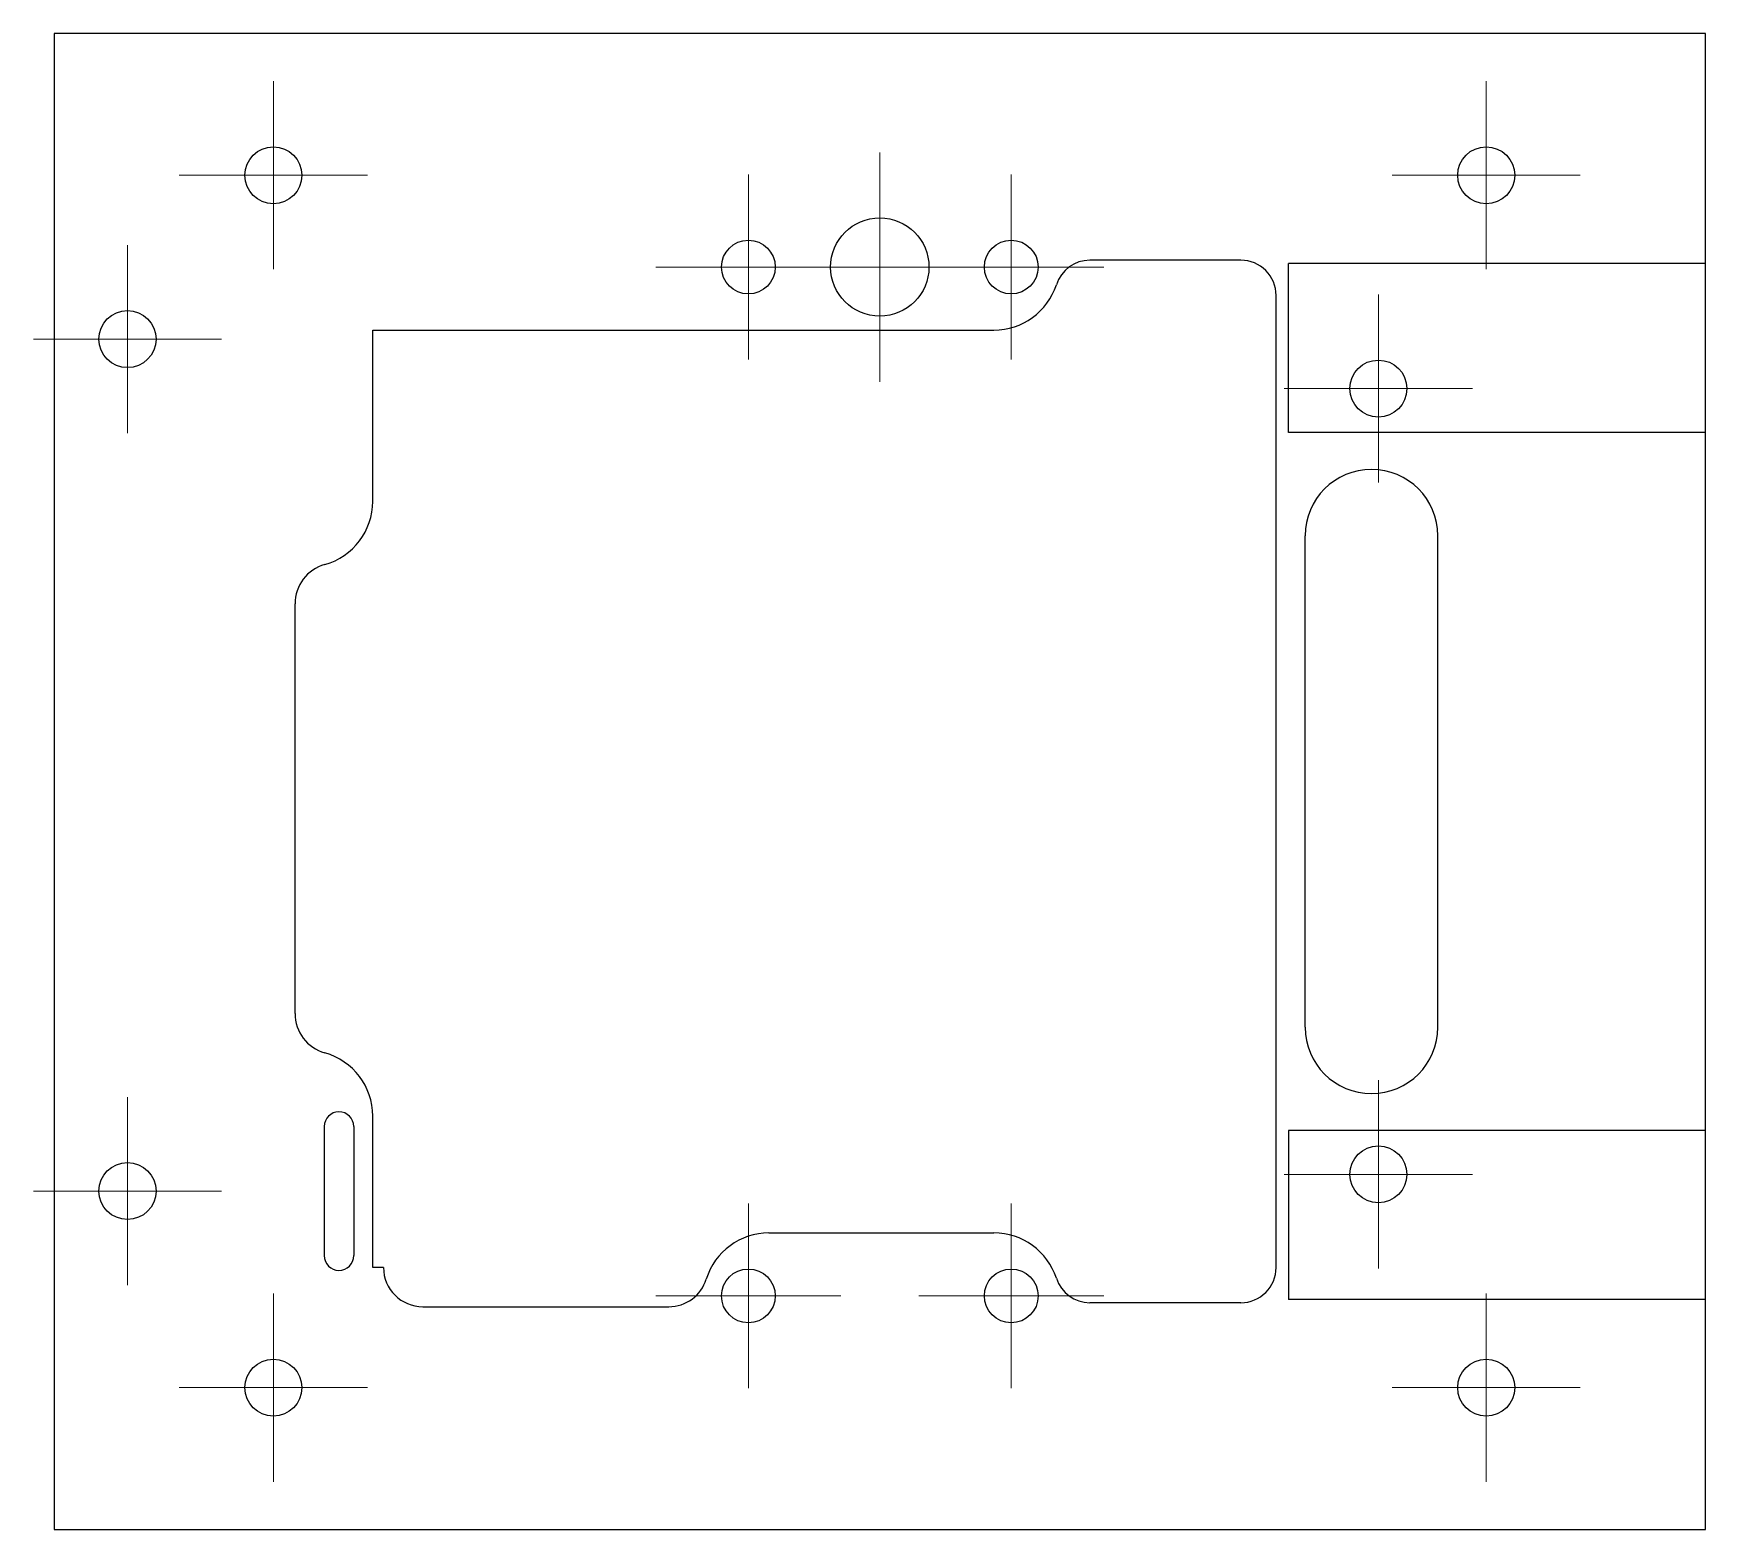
# Model space of a CAD drawing. Header units: inches. Extents: x 0.01 to 7.88, y 0 to 7.1.
# Drawn here: x 5.325 to 7.876, y 4.819 to 7.102 of the extents above; entities outside this region: 2.
import ezdxf

# ---------------------------------------------------------------- set-up
doc = ezdxf.new("R2010")
doc.units = ezdxf.units.IN
doc.header["$MEASUREMENT"] = 0
doc.styles.add('SLDTEXTSTYLE0', font='TXT', dxfattribs={"width": 0.7})

# ---------------------------------------------------------------- blocks, each defined once
blk = doc.blocks.new('SW_CENTERMARKSYMBOL_0')
at = {"color": 0, "linetype": 'Continuous', "lineweight": 18}
for p, q in [((0, 0.1), (0, 0.1435)), ((0, 0), (0, 0.1)), ((-0.1, 0), (-0.1435, 0)), ((0, 0), (-0.1, 0)), ((0, 0), (0, -0.1)), ((0, 0), (0.1, 0)), ((0.1, 0), (0.1435, 0)), ((0, -0.1), (0, -0.1435))]:
    blk.add_line(p, q, dxfattribs=at)
blk = doc.blocks.new('SW_CENTERMARKSYMBOL_1')
at = {"color": 0, "linetype": 'Continuous', "lineweight": 18}
for p, q in [((0, 0.1), (0, 0.141)), ((0, 0), (0, 0.1)), ((-0.1, 0), (-0.141, 0)), ((0, 0), (-0.1, 0)), ((0, 0), (0, -0.1)), ((0, 0), (0.1, 0)), ((0.1, 0), (0.141, 0)), ((0, -0.1), (0, -0.141))]:
    blk.add_line(p, q, dxfattribs=at)
blk = doc.blocks.new('SW_CENTERMARKSYMBOL_2')
at = {"color": 0, "linetype": 'Continuous', "lineweight": 18}
for p, q in [((0, 0.1), (0, 0.141)), ((0, 0), (0, 0.1)), ((-0.1, 0), (-0.141, 0)), ((0, 0), (-0.1, 0)), ((0, 0), (0, -0.1)), ((0, 0), (0.1, 0)), ((0.1, 0), (0.141, 0)), ((0, -0.1), (0, -0.141))]:
    blk.add_line(p, q, dxfattribs=at)
blk = doc.blocks.new('SW_CENTERMARKSYMBOL_3')
at = {"color": 0, "linetype": 'Continuous', "lineweight": 18}
for p, q in [((0, 0.1), (0, 0.141)), ((0, 0), (0, 0.1)), ((-0.1, 0), (-0.141, 0)), ((0, 0), (-0.1, 0)), ((0, 0), (0, -0.1)), ((0, 0), (0.1, 0)), ((0.1, 0), (0.141, 0)), ((0, -0.1), (0, -0.141))]:
    blk.add_line(p, q, dxfattribs=at)
blk = doc.blocks.new('SW_CENTERMARKSYMBOL_4')
at = {"color": 0, "linetype": 'Continuous', "lineweight": 18}
for p, q in [((0, 0.1), (0, 0.141)), ((0, 0), (0, 0.1)), ((-0.1, 0), (-0.141, 0)), ((0, 0), (-0.1, 0)), ((0, 0), (0, -0.1)), ((0, 0), (0.1, 0)), ((0.1, 0), (0.141, 0)), ((0, -0.1), (0, -0.141))]:
    blk.add_line(p, q, dxfattribs=at)
blk = doc.blocks.new('SW_CENTERMARKSYMBOL_5')
at = {"color": 0, "linetype": 'Continuous', "lineweight": 18}
for p, q in [((0, 0.1), (0, 0.1435)), ((0, 0), (0, 0.1)), ((-0.1, 0), (-0.1435, 0)), ((0, 0), (-0.1, 0)), ((0, 0), (0, -0.1)), ((0, 0), (0.1, 0)), ((0.1, 0), (0.1435, 0)), ((0, -0.1), (0, -0.1435))]:
    blk.add_line(p, q, dxfattribs=at)
blk = doc.blocks.new('SW_CENTERMARKSYMBOL_6')
at = {"color": 0, "linetype": 'Continuous', "lineweight": 18}
for p, q in [((0, 0.1), (0, 0.1435)), ((0, 0), (0, 0.1)), ((-0.1, 0), (-0.1435, 0)), ((0, 0), (-0.1, 0)), ((0, 0), (0, -0.1)), ((0, 0), (0.1, 0)), ((0.1, 0), (0.1435, 0)), ((0, -0.1), (0, -0.1435))]:
    blk.add_line(p, q, dxfattribs=at)
blk = doc.blocks.new('SW_CENTERMARKSYMBOL_7')
at = {"color": 0, "linetype": 'Continuous', "lineweight": 18}
for p, q in [((0, 0.1), (0, 0.1435)), ((0, 0), (0, 0.1)), ((-0.1, 0), (-0.1435, 0)), ((0, 0), (-0.1, 0)), ((0, 0), (0, -0.1)), ((0, 0), (0.1, 0)), ((0.1, 0), (0.1435, 0)), ((0, -0.1), (0, -0.1435))]:
    blk.add_line(p, q, dxfattribs=at)
blk = doc.blocks.new('SW_CENTERMARKSYMBOL_8')
at = {"color": 0, "linetype": 'Continuous', "lineweight": 18}
for p, q in [((0, 0.1), (0, 0.175)), ((0, 0), (0, 0.1)), ((-0.1, 0), (-0.175, 0)), ((0, 0), (-0.1, 0)), ((0, 0), (0, -0.1)), ((0, 0), (0.1, 0)), ((0.1, 0), (0.175, 0)), ((0, -0.1), (0, -0.175))]:
    blk.add_line(p, q, dxfattribs=at)
blk = doc.blocks.new('SW_CENTERMARKSYMBOL_9')
at = {"color": 0, "linetype": 'Continuous', "lineweight": 18}
for p, q in [((0, 0.1), (0, 0.1435)), ((0, 0), (0, 0.1)), ((-0.1, 0), (-0.1435, 0)), ((0, 0), (-0.1, 0)), ((0, 0), (0, -0.1)), ((0, 0), (0.1, 0)), ((0.1, 0), (0.1435, 0)), ((0, -0.1), (0, -0.1435))]:
    blk.add_line(p, q, dxfattribs=at)
blk = doc.blocks.new('SW_CENTERMARKSYMBOL_10')
at = {"color": 0, "linetype": 'Continuous', "lineweight": 18}
for p, q in [((0, 0.1), (0, 0.1435)), ((0, 0), (0, 0.1)), ((-0.1, 0), (-0.1435, 0)), ((0, 0), (-0.1, 0)), ((0, 0), (0, -0.1)), ((0, 0), (0.1, 0)), ((0.1, 0), (0.1435, 0)), ((0, -0.1), (0, -0.1435))]:
    blk.add_line(p, q, dxfattribs=at)
blk = doc.blocks.new('SW_CENTERMARKSYMBOL_11')
at = {"color": 0, "linetype": 'Continuous', "lineweight": 18}
for p, q in [((0, 0.1), (0, 0.1435)), ((0, 0), (0, 0.1)), ((-0.1, 0), (-0.1435, 0)), ((0, 0), (-0.1, 0)), ((0, 0), (0, -0.1)), ((0, 0), (0.1, 0)), ((0.1, 0), (0.1435, 0)), ((0, -0.1), (0, -0.1435))]:
    blk.add_line(p, q, dxfattribs=at)
blk = doc.blocks.new('SW_CENTERMARKSYMBOL_12')
at = {"color": 0, "linetype": 'Continuous', "lineweight": 18}
for p, q in [((0, 0.1), (0, 0.1435)), ((0, 0), (0, 0.1)), ((-0.1, 0), (-0.1435, 0)), ((0, 0), (-0.1, 0)), ((0, 0), (0, -0.1)), ((0, 0), (0.1, 0)), ((0.1, 0), (0.1435, 0)), ((0, -0.1), (0, -0.1435))]:
    blk.add_line(p, q, dxfattribs=at)

msp = doc.modelspace()

# ---------------------------------------------------------------- linework, layer by layer
at = {"color": 7, "linetype": 'Continuous', "lineweight": 25}
for p, q in [((5.3567, 7.1018), (5.3567, 4.8188)), ((7.8757, 7.1018), (5.3567, 7.1018)), ((7.8757, 6.7508), (7.8757, 7.1018)), ((7.1668, 6.7557), (6.9368, 6.7557)), ((7.8757, 6.7508), (7.2397, 6.7508)), ((7.2397, 6.4928), (7.2397, 6.7508)), ((7.8757, 6.4928), (7.8757, 6.7508)), ((7.2207, 5.2188), (7.2207, 6.7018)), ((5.8427, 6.3877), (5.8427, 6.649)), ((5.8427, 6.649), (6.7903, 6.649)), ((7.8757, 6.4928), (7.2397, 6.4928)), ((7.8757, 5.4278), (7.8757, 6.4928)), ((7.2651, 5.5853), (7.2651, 6.3353)), ((7.4674, 5.5853), (7.4674, 6.3353)), ((5.7242, 5.6063), (5.7242, 6.2313)), ((5.7687, 5.4337), (5.7687, 5.2368)), ((5.8137, 5.4337), (5.8137, 5.2368)), ((5.8427, 5.2188), (5.8427, 5.4498)), ((7.2397, 5.4278), (7.2397, 5.1698)), ((7.8757, 5.4278), (7.2397, 5.4278)), ((7.8757, 5.1698), (7.8757, 5.4278)), ((6.4471, 5.2715), (6.7903, 5.2715)), ((5.8592, 5.2188), (5.8427, 5.2188)), ((5.9192, 5.1588), (6.2942, 5.1588)), ((7.1668, 5.1648), (6.9368, 5.1648)), ((7.8757, 5.1698), (7.2397, 5.1698)), ((7.8757, 4.8188), (7.8757, 5.1698)), ((5.3567, 4.8188), (7.8757, 4.8188))]:
    msp.add_line(p, q, dxfattribs=at)
for centre, radius in [((5.6912, 6.8853), 0.0435), ((7.5412, 6.8853), 0.0435), ((6.6162, 6.7453), 0.075), ((6.4157, 6.7453), 0.041), ((6.8167, 6.7453), 0.041), ((5.4687, 6.6353), 0.0435), ((7.3767, 6.5598), 0.0435), ((7.3767, 5.3608), 0.0435), ((5.4687, 5.3353), 0.0435), ((6.4157, 5.1753), 0.041), ((6.8167, 5.1753), 0.041), ((5.6912, 5.0353), 0.0435), ((7.5412, 5.0353), 0.0435)]:
    msp.add_circle(centre, radius, dxfattribs=at)
for centre, radius, start, end in [((6.9368, 6.7018), 0.0539, 90, 162.1246), ((7.1668, 6.7018), 0.0539, 0, 90), ((6.7903, 6.749), 0.1, 270, 342.1246), ((7.3662, 6.3353), 0.1012, 0, 180), ((5.7427, 6.3877), 0.1, 285.71, 0), ((5.7867, 6.2313), 0.0625, 105.71, 180), ((5.7867, 5.6063), 0.0625, 180, 254.29), ((7.3662, 5.5853), 0.1012, 180, 0), ((5.7427, 5.4498), 0.1, 0, 74.29), ((5.7912, 5.4337), 0.0225, 0, 180), ((6.4471, 5.1715), 0.1, 90, 162.8237), ((6.7903, 5.1715), 0.1, 17.8754, 90), ((5.7912, 5.2368), 0.0225, 180, 0), ((5.9192, 5.2188), 0.06, 180, 270), ((7.1668, 5.2188), 0.0539, 270, 0), ((6.2942, 5.2188), 0.06, 270, 342.8237), ((6.9368, 5.2188), 0.0539, 197.8754, 270)]:
    msp.add_arc(centre, radius, start, end, dxfattribs=at)

# ---------------------------------------------------------------- block references
at = {"color": 7, "linetype": 'Continuous', "lineweight": 18}
for name, p in [('SW_CENTERMARKSYMBOL_5', (5.6912, 6.8853)), ('SW_CENTERMARKSYMBOL_6', (7.5412, 6.8853)), ('SW_CENTERMARKSYMBOL_8', (6.6162, 6.7453)), ('SW_CENTERMARKSYMBOL_2', (6.4157, 6.7453)), ('SW_CENTERMARKSYMBOL_1', (6.8167, 6.7453)), ('SW_CENTERMARKSYMBOL_9', (5.4687, 6.6353)), ('SW_CENTERMARKSYMBOL_12', (7.3767, 6.5598)), ('SW_CENTERMARKSYMBOL_11', (7.3767, 5.3608)), ('SW_CENTERMARKSYMBOL_10', (5.4687, 5.3353)), ('SW_CENTERMARKSYMBOL_4', (6.4157, 5.1753)), ('SW_CENTERMARKSYMBOL_3', (6.8167, 5.1753)), ('SW_CENTERMARKSYMBOL_0', (5.6912, 5.0353)), ('SW_CENTERMARKSYMBOL_7', (7.5412, 5.0353))]:
    msp.add_blockref(name, p, dxfattribs=at)

# ---------------------------------------------------------------- texts
at = {"color": 7, "linetype": 'Continuous', "char_height": 0.1903, "attachment_point": 1, "style": 'SLDTEXTSTYLE0'}
for s, insert in [('SOLIDWORKS Educational Product.', (0, 0.5308)), ('For Instructional Use Only.', (0, 0.2453))]:
    msp.add_mtext(s, dxfattribs=dict(at, insert=insert))

doc.saveas('drawing.dxf')
